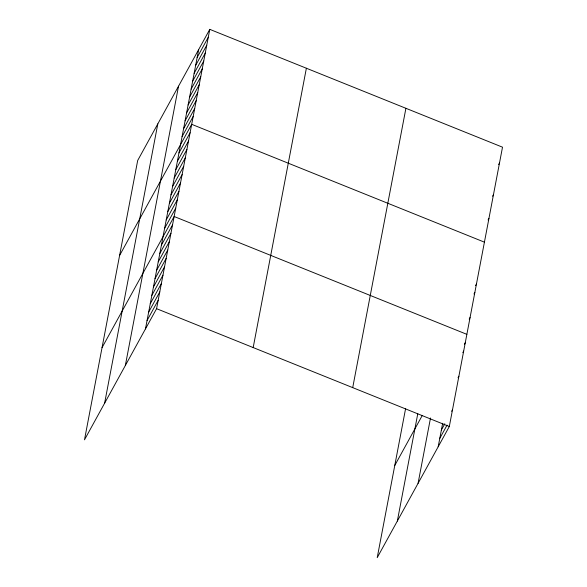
<?xml version="1.0" encoding="UTF-8"?>
<svg xmlns="http://www.w3.org/2000/svg" width="587" height="587" viewBox="0 0 587 587"><rect width="100%" height="100%" fill="white"/><g stroke="black" fill="none" stroke-linecap="round" stroke-linejoin="round"><path stroke-width="0.88" d="M104.611 403.218L157.808 123.886M125.339 365.51L178.536 86.179M145.459 328.918L198.655 49.587M209.779 29.35L137.688 160.486L84.491 439.817L156.582 308.681L209.779 29.35L502.509 147.183L449.312 426.514L377.221 557.65L405.624 408.486M253.18 347.57L306.377 68.239M352.714 387.633L405.911 108.302M397.34 521.051L417.768 413.791M418.069 483.35L430.513 417.981M438.188 446.751L442.657 423.286M197.151 57.497L208.275 37.267M195.64 65.414L206.763 45.177M194.136 73.331L205.259 53.094M192.624 81.241L203.755 61.004M191.12 89.158L202.244 68.921M189.616 97.068L200.739 76.838M188.104 104.985L199.228 84.748M186.6 112.902L197.724 92.665M185.088 120.812L196.212 100.582M183.584 128.729L194.708 108.492M182.08 136.646L193.204 116.409M119.601 255.455L191.692 124.319L484.422 242.16M178.976 152.936L190.1 132.706M177.377 161.315L188.5 141.085M175.784 169.694L186.908 149.465M174.185 178.081L185.309 157.844M172.593 186.461L183.716 166.224M170.993 194.84L182.117 174.603M169.401 203.219L180.525 182.983M167.801 211.599L178.925 191.362M166.209 219.978L177.333 199.741M164.609 228.358L175.733 208.121M102.05 347.636L174.141 216.5L466.863 334.341M161.418 245.117L172.541 224.88M159.825 253.496L170.949 233.259M158.226 261.875L169.35 241.646M156.634 270.255L167.757 250.025M155.034 278.634L166.158 258.405M153.442 287.014L164.565 266.784M151.842 295.4L162.966 275.164M150.25 303.78L161.374 283.543M148.65 312.159L159.774 291.922M147.058 320.539L158.182 300.302M498.634 164.573L499.493 163.01M492.61 196.227L493.462 194.671M488.083 219.971L488.942 218.415M475.587 285.612L476.439 284.057M473.988 293.992L474.846 292.436M469.204 319.137L470.055 317.574M394.772 465.469L422.236 415.523M464.412 344.276L465.271 342.72M462.82 352.655L463.671 351.099M458.029 377.793L458.887 376.238M441.38 429.992L444.799 423.763M451.645 411.311L452.504 409.755M439.78 438.372L447.059 425.142M156.582 308.681L449.312 426.514"/></g></svg>
